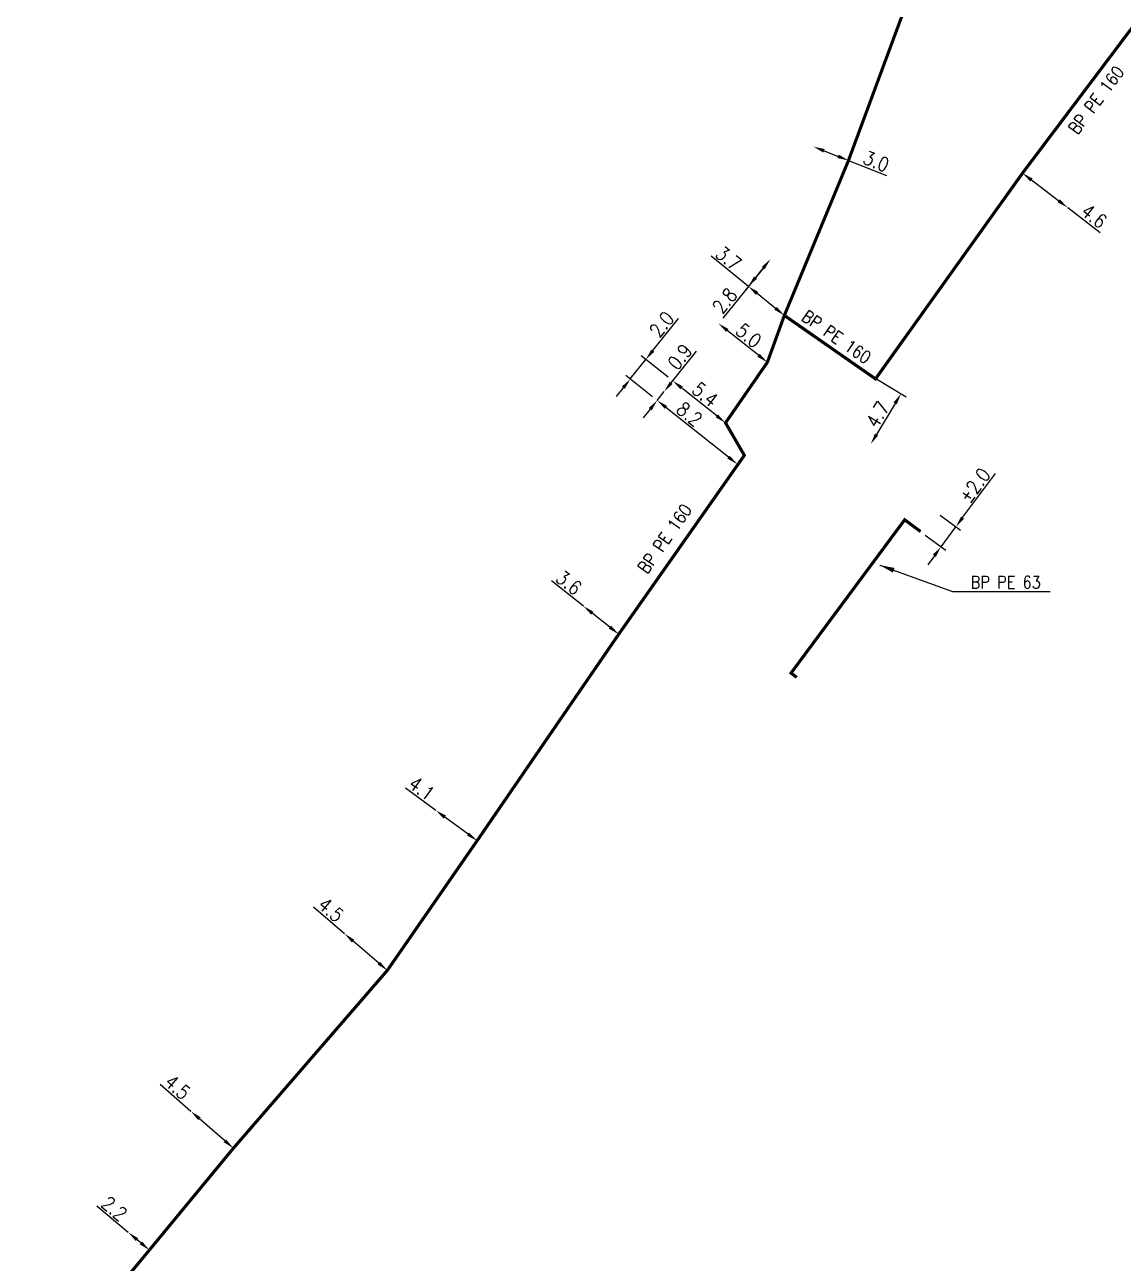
# Model space of a CAD drawing. Header units: millimetres. Extents: x 184998 to 186003, y 126995 to 128002.
# Drawn here: x 185549.5 to 185637.4, y 127590 to 127689.2 of the extents above; entities that cross this region are included whole.
import ezdxf
from ezdxf.enums import TextEntityAlignment as Align

# ---------------------------------------------------------------- set-up
doc = ezdxf.new("R2010")
doc.units = ezdxf.units.MM
doc.header["$PDMODE"] = 34
doc.linetypes.add('L_25_PE', pattern=[2000, 1000, 1000])
doc.linetypes.add('L_RAC_PE', pattern=[3.5, 2, -1.5])
doc.layers.get('DEFPOINTS').update_dxf_attribs({"linetype": 'CONTINUOUS'})
doc.layers.add('L_150', color=1, linetype='CONTINUOUS')
doc.layers.add('L_170', color=7, linetype='CONTINUOUS')
doc.styles.get("Standard").update_dxf_attribs({"font": 'romans.shx', "width": 0.85})
doc.dimstyles.get("Standard").update_dxf_attribs({"dimtxt": 1.5, "dimasz": 1.2, "dimexe": 0.625, "dimexo": 0.625, "dimgap": 0.25, "dimtad": 1, "dimdec": 1, "dimzin": 0, "dimdsep": 46, "dimtxsty": 'Standard', "dimcen": -0.5, "dimadec": 0, "dimazin": 0, "dimtfac": 1, "dimtdec": 1, "dimtmove": 0, "dimatfit": 3, "dimfxl": 0, "dimtolj": 1, "dimtzin": 0, "dimarcsym": 0})

# ---------------------------------------------------------------- blocks, each defined once
blk = doc.blocks.new('*D471')
at = {"layer": 'DEFPOINTS', "color": 0, "linetype": 'Continuous', "transparency": 16777216}
for p in [(185629.326, 127677.334), (185632.943, 127674.573), (185632.943, 127674.573)]:
    blk.add_point(p, dxfattribs=at)
at = {"layer": 'L_150', "color": 0, "linetype": 'Continuous', "lineweight": -2, "transparency": 16777216}
for p, q in [((185630.041, 127676.788), (185632.227, 127675.12)), ((185632.943, 127674.573), (185635.549, 127672.584))]:
    blk.add_line(p, q, dxfattribs=at)
at = {"layer": 'L_150', "color": 0, "linetype": 'Continuous', "transparency": 16777216}
for points in [[(185630.132, 127676.907), (185629.95, 127676.669), (185629.326, 127677.334)], [(185632.318, 127675.239), (185632.136, 127675), (185632.943, 127674.573)]]:
    blk.add_solid(points, dxfattribs=at)
at = {"layer": 'L_150', "color": 0, "linetype": 'Continuous', "transparency": 16777216, "insert": (185635.059, 127673.902), "char_height": 1.125, "attachment_point": 5, "rotation": 322.64944}
blk.add_mtext('\\A1;4.6', dxfattribs=at)
blk = doc.blocks.new('*D473')
at = {"layer": 'DEFPOINTS', "color": 0, "linetype": 'Continuous', "transparency": 16777216}
for p in [(185612.607, 127679.452), (185612.607, 127679.452), (185615.397, 127678.351)]:
    blk.add_point(p, dxfattribs=at)
at = {"layer": 'L_150', "color": 0, "linetype": 'Continuous', "lineweight": -2, "transparency": 16777216}
for p, q in [((185613.444, 127679.122), (185614.56, 127678.681)), ((185615.397, 127678.351), (185618.447, 127677.148))]:
    blk.add_line(p, q, dxfattribs=at)
at = {"layer": 'L_150', "color": 0, "linetype": 'Continuous', "transparency": 16777216}
for points in [[(185613.499, 127679.261), (185613.389, 127678.982), (185612.607, 127679.452)], [(185614.615, 127678.821), (185614.505, 127678.542), (185615.397, 127678.351)]]:
    blk.add_solid(points, dxfattribs=at)
at = {"layer": 'L_150', "color": 0, "linetype": 'Continuous', "transparency": 16777216, "insert": (185617.616, 127678.282), "char_height": 1.125, "attachment_point": 5, "rotation": 338.47005}
blk.add_mtext('\\A1;3.0', dxfattribs=at)
blk = doc.blocks.new('*D474')
at = {"layer": 'DEFPOINTS', "color": 0, "linetype": 'Continuous', "transparency": 16777216}
for p in [(185609.145, 127670.444), (185609.145, 127670.444), (185607.386, 127668.266)]:
    blk.add_point(p, dxfattribs=at)
at = {"layer": 'L_150', "color": 0, "linetype": 'Continuous', "lineweight": -2, "transparency": 16777216}
for p, q in [((185608.579, 127669.744), (185607.951, 127668.966)), ((185607.386, 127668.266), (185605.326, 127665.715))]:
    blk.add_line(p, q, dxfattribs=at)
at = {"layer": 'L_150', "color": 0, "linetype": 'Continuous', "transparency": 16777216}
for points in [[(185608.463, 127669.838), (185608.696, 127669.65), (185609.145, 127670.444)], [(185607.834, 127669.06), (185608.068, 127668.872), (185607.386, 127668.266)]]:
    blk.add_solid(points, dxfattribs=at)
at = {"layer": 'L_150', "color": 0, "linetype": 'Continuous', "transparency": 16777216, "insert": (185605.489, 127667.111), "char_height": 1.125, "attachment_point": 5, "rotation": 51.07704}
blk.add_mtext('\\A1;2.8', dxfattribs=at)
blk = doc.blocks.new('*D475')
at = {"layer": 'DEFPOINTS', "color": 0, "linetype": 'Continuous', "transparency": 16777216}
for p in [(185609.145, 127670.444), (185607.386, 127668.266), (185610.264, 127665.941)]:
    blk.add_point(p, dxfattribs=at)
at = {"layer": 'L_150', "color": 0, "linetype": 'Continuous', "lineweight": -2, "transparency": 16777216}
for p, q in [((185607.386, 127668.266), (185604.404, 127670.674)), ((185608.85, 127670.079), (185607.091, 127667.901)), ((185609.564, 127666.507), (185608.086, 127667.7)), ((185609.97, 127665.576), (185609.97, 127665.576))]:
    blk.add_line(p, q, dxfattribs=at)
at = {"layer": 'L_150', "color": 0, "linetype": 'Continuous', "transparency": 16777216}
for points in [[(185608.18, 127667.817), (185607.991, 127667.584), (185607.386, 127668.266)], [(185609.658, 127666.623), (185609.47, 127666.39), (185610.264, 127665.941)]]:
    blk.add_solid(points, dxfattribs=at)
at = {"layer": 'L_150', "color": 0, "linetype": 'Continuous', "transparency": 16777216, "insert": (185605.8, 127670.51), "char_height": 1.125, "attachment_point": 5, "rotation": 321.07704}
blk.add_mtext('\\A1;3.7', dxfattribs=at)
blk = doc.blocks.new('*D476')
at = {"layer": 'DEFPOINTS', "color": 0, "linetype": 'Continuous', "transparency": 16777216}
for p in [(185617.177, 127661.124), (185617.185, 127655.64), (185617.185, 127655.64)]:
    blk.add_point(p, dxfattribs=at)
at = {"layer": 'L_150', "color": 0, "linetype": 'Continuous', "lineweight": -2, "transparency": 16777216}
for p, q in [((185617.579, 127660.883), (185620.002, 127659.432)), ((185619.137, 127658.9), (185617.647, 127656.413))]:
    blk.add_line(p, q, dxfattribs=at)
at = {"layer": 'L_150', "color": 0, "linetype": 'Continuous', "transparency": 16777216}
for points in [[(185619.009, 127658.977), (185619.266, 127658.823), (185619.6, 127659.672)], [(185617.519, 127656.49), (185617.776, 127656.335), (185617.185, 127655.64)]]:
    blk.add_solid(points, dxfattribs=at)
at = {"layer": 'L_150', "color": 0, "linetype": 'Continuous', "transparency": 16777216, "insert": (185617.726, 127658.004), "char_height": 1.125, "attachment_point": 5, "rotation": 59.07713}
blk.add_mtext('\\A1;4.7', dxfattribs=at)
blk = doc.blocks.new('*D477')
at = {"layer": 'DEFPOINTS', "color": 0, "linetype": 'Continuous', "transparency": 16777216}
for p in [(185604.989, 127665.299), (185604.989, 127665.299), (185608.902, 127662.185)]:
    blk.add_point(p, dxfattribs=at)
at = {"layer": 'L_150', "color": 0, "linetype": 'Continuous', "lineweight": -2, "transparency": 16777216}
blk.add_line((185608.197, 127662.746), (185605.694, 127664.738), dxfattribs=at)
at = {"layer": 'L_150', "color": 0, "linetype": 'Continuous', "transparency": 16777216}
for points in [[(185605.787, 127664.856), (185605.6, 127664.621), (185604.989, 127665.299)], [(185608.291, 127662.863), (185608.104, 127662.628), (185608.902, 127662.185)]]:
    blk.add_solid(points, dxfattribs=at)
at = {"layer": 'L_150', "color": 0, "linetype": 'Continuous', "transparency": 16777216, "insert": (185607.413, 127664.329), "char_height": 1.125, "attachment_point": 5, "rotation": 321.48618}
blk.add_mtext('\\A1;5.0', dxfattribs=at)
blk = doc.blocks.new('*D478')
at = {"layer": 'DEFPOINTS', "color": 0, "linetype": 'Continuous', "transparency": 16777216}
for p in [(185600.645, 127659.84), (185600.085, 127659.136), (185600.085, 127659.136)]:
    blk.add_point(p, dxfattribs=at)
at = {"layer": 'L_150', "color": 0, "linetype": 'Continuous', "lineweight": -2, "transparency": 16777216}
for p, q in [((185601.206, 127660.544), (185603.219, 127663.074)), ((185600.085, 127659.136), (185600.645, 127659.84)), ((185599.524, 127658.431), (185598.964, 127657.727))]:
    blk.add_line(p, q, dxfattribs=at)
at = {"layer": 'L_150', "color": 0, "linetype": 'Continuous', "transparency": 16777216}
for points in [[(185601.088, 127660.637), (185601.323, 127660.451), (185600.645, 127659.84)], [(185599.407, 127658.525), (185599.642, 127658.338), (185600.085, 127659.136)]]:
    blk.add_solid(points, dxfattribs=at)
at = {"layer": 'L_150', "color": 0, "linetype": 'Continuous', "transparency": 16777216, "insert": (185601.906, 127662.628), "char_height": 1.125, "attachment_point": 5, "rotation": 51.48618}
blk.add_mtext('\\A1;0.9', dxfattribs=at)
blk = doc.blocks.new('*D479')
at = {"layer": 'DEFPOINTS', "color": 0, "linetype": 'Continuous', "transparency": 16777216}
for p in [(185600.085, 127659.136), (185600.085, 127659.136), (185607.061, 127654.734)]:
    blk.add_point(p, dxfattribs=at)
at = {"layer": 'L_150', "color": 0, "linetype": 'Continuous', "lineweight": -2, "transparency": 16777216}
for p, q in [((185605.797, 127654.59), (185600.789, 127658.575)), ((185606.769, 127654.367), (185606.209, 127653.663))]:
    blk.add_line(p, q, dxfattribs=at)
at = {"layer": 'L_150', "color": 0, "linetype": 'Continuous', "transparency": 16777216}
for points in [[(185600.882, 127658.693), (185600.696, 127658.458), (185600.085, 127659.136)], [(185605.89, 127654.707), (185605.703, 127654.472), (185606.501, 127654.029)]]:
    blk.add_solid(points, dxfattribs=at)
at = {"layer": 'L_150', "color": 0, "linetype": 'Continuous', "transparency": 16777216, "insert": (185602.664, 127658.041), "char_height": 1.125, "attachment_point": 5, "rotation": 321.48618}
blk.add_mtext('\\A1;8.2', dxfattribs=at)
blk = doc.blocks.new('*D480')
at = {"layer": 'DEFPOINTS', "color": 0, "linetype": 'Continuous', "transparency": 16777216}
for p in [(185597.931, 127660.85), (185601.33, 127660.701), (185600.085, 127659.136)]:
    blk.add_point(p, dxfattribs=at)
at = {"layer": 'L_150', "color": 0, "linetype": 'Continuous', "lineweight": -2, "transparency": 16777216}
for p, q in [((185599.737, 127663.119), (185601.778, 127665.684)), ((185600.963, 127660.992), (185598.809, 127662.707)), ((185597.931, 127660.85), (185599.176, 127662.415)), ((185599.718, 127659.427), (185597.564, 127661.142)), ((185597.37, 127660.146), (185596.81, 127659.441))]:
    blk.add_line(p, q, dxfattribs=at)
at = {"layer": 'L_150', "color": 0, "linetype": 'Continuous', "transparency": 16777216}
for points in [[(185599.619, 127663.212), (185599.854, 127663.026), (185599.176, 127662.415)], [(185597.253, 127660.239), (185597.488, 127660.052), (185597.931, 127660.85)]]:
    blk.add_solid(points, dxfattribs=at)
at = {"layer": 'L_150', "color": 0, "linetype": 'Continuous', "transparency": 16777216, "insert": (185600.451, 127665.221), "char_height": 1.125, "attachment_point": 5, "rotation": 51.48618}
blk.add_mtext('\\A1;2.0', dxfattribs=at)
blk = doc.blocks.new('*D481')
at = {"layer": 'DEFPOINTS', "color": 0, "linetype": 'Continuous', "transparency": 16777216}
for p in [(185601.33, 127660.701), (185601.33, 127660.701), (185605.555, 127657.338)]:
    blk.add_point(p, dxfattribs=at)
at = {"layer": 'L_150', "color": 0, "linetype": 'Continuous', "lineweight": -2, "transparency": 16777216}
blk.add_line((185604.851, 127657.898), (185602.034, 127660.14), dxfattribs=at)
at = {"layer": 'L_150', "color": 0, "linetype": 'Continuous', "transparency": 16777216}
for points in [[(185602.128, 127660.257), (185601.941, 127660.023), (185601.33, 127660.701)], [(185604.945, 127658.016), (185604.758, 127657.781), (185605.555, 127657.338)]]:
    blk.add_solid(points, dxfattribs=at)
at = {"layer": 'L_150', "color": 0, "linetype": 'Continuous', "transparency": 16777216, "insert": (185603.91, 127659.606), "char_height": 1.125, "attachment_point": 5, "rotation": 321.48618}
blk.add_mtext('\\A1;5.4', dxfattribs=at)
blk = doc.blocks.new('*D482')
at = {"layer": 'DEFPOINTS', "color": 0, "linetype": 'Continuous', "transparency": 16777216}
for p in [(185594.187, 127642.652), (185594.187, 127642.652), (185597.007, 127640.414)]:
    blk.add_point(p, dxfattribs=at)
at = {"layer": 'L_150', "color": 0, "linetype": 'Continuous', "lineweight": -2, "transparency": 16777216}
for p, q in [((185594.187, 127642.652), (185591.619, 127644.689)), ((185596.302, 127640.973), (185594.892, 127642.092))]:
    blk.add_line(p, q, dxfattribs=at)
at = {"layer": 'L_150', "color": 0, "linetype": 'Continuous', "transparency": 16777216}
for points in [[(185594.985, 127642.21), (185594.799, 127641.975), (185594.187, 127642.652)], [(185596.395, 127641.091), (185596.209, 127640.856), (185597.007, 127640.414)]]:
    blk.add_solid(points, dxfattribs=at)
at = {"layer": 'L_150', "color": 0, "linetype": 'Continuous', "transparency": 16777216, "insert": (185593.016, 127644.538), "char_height": 1.125, "attachment_point": 5, "rotation": 321.5684}
blk.add_mtext('\\A1;3.6', dxfattribs=at)
blk = doc.blocks.new('*D483')
at = {"layer": 'DEFPOINTS', "color": 0, "linetype": 'Continuous', "transparency": 16777216}
for p in [(185582.364, 127626.297), (185582.364, 127626.297), (185585.671, 127623.874)]:
    blk.add_point(p, dxfattribs=at)
at = {"layer": 'L_150', "color": 0, "linetype": 'Continuous', "lineweight": -2, "transparency": 16777216}
for p, q in [((185582.364, 127626.297), (185579.94, 127628.074)), ((185584.945, 127624.406), (185583.09, 127625.765))]:
    blk.add_line(p, q, dxfattribs=at)
at = {"layer": 'L_150', "color": 0, "linetype": 'Continuous', "transparency": 16777216}
for points in [[(185583.178, 127625.886), (185583.001, 127625.644), (185582.364, 127626.297)], [(185585.033, 127624.527), (185584.856, 127624.285), (185585.671, 127623.874)]]:
    blk.add_solid(points, dxfattribs=at)
at = {"layer": 'L_150', "color": 0, "linetype": 'Continuous', "transparency": 16777216, "insert": (185581.232, 127628.057), "char_height": 1.125, "attachment_point": 5, "rotation": 323.76193}
blk.add_mtext('\\A1;4.1', dxfattribs=at)
blk = doc.blocks.new('*D484')
at = {"layer": 'DEFPOINTS', "color": 0, "linetype": 'Continuous', "transparency": 16777216}
for p in [(185575.065, 127616.415), (185575.065, 127616.415), (185578.48, 127613.485)]:
    blk.add_point(p, dxfattribs=at)
at = {"layer": 'L_150', "color": 0, "linetype": 'Continuous', "lineweight": -2, "transparency": 16777216}
for p, q in [((185575.065, 127616.415), (185572.577, 127618.55)), ((185577.797, 127614.071), (185575.748, 127615.829))]:
    blk.add_line(p, q, dxfattribs=at)
at = {"layer": 'L_150', "color": 0, "linetype": 'Continuous', "transparency": 16777216}
for points in [[(185575.845, 127615.943), (185575.65, 127615.715), (185575.065, 127616.415)], [(185577.894, 127614.185), (185577.699, 127613.957), (185578.48, 127613.485)]]:
    blk.add_solid(points, dxfattribs=at)
at = {"layer": 'L_150', "color": 0, "linetype": 'Continuous', "transparency": 16777216, "insert": (185573.968, 127618.345), "char_height": 1.125, "attachment_point": 5, "rotation": 319.36564}
blk.add_mtext('\\A1;4.5', dxfattribs=at)
blk = doc.blocks.new('*D485')
at = {"layer": 'DEFPOINTS', "color": 0, "linetype": 'Continuous', "transparency": 16777216}
for p in [(185562.763, 127602.198), (185562.763, 127602.198), (185566.161, 127599.247)]:
    blk.add_point(p, dxfattribs=at)
at = {"layer": 'L_150', "color": 0, "linetype": 'Continuous', "lineweight": -2, "transparency": 16777216}
for p, q in [((185562.763, 127602.198), (185560.288, 127604.348)), ((185565.481, 127599.837), (185563.443, 127601.608))]:
    blk.add_line(p, q, dxfattribs=at)
at = {"layer": 'L_150', "color": 0, "linetype": 'Continuous', "transparency": 16777216}
for points in [[(185563.541, 127601.721), (185563.344, 127601.494), (185562.763, 127602.198)], [(185565.58, 127599.95), (185565.383, 127599.724), (185566.161, 127599.247)]]:
    blk.add_solid(points, dxfattribs=at)
at = {"layer": 'L_150', "color": 0, "linetype": 'Continuous', "transparency": 16777216, "insert": (185561.678, 127604.134), "char_height": 1.125, "attachment_point": 5, "rotation": 319.02472}
blk.add_mtext('\\A1;4.5', dxfattribs=at)
blk = doc.blocks.new('*D486')
at = {"layer": 'DEFPOINTS', "color": 0, "linetype": 'Continuous', "transparency": 16777216}
for p in [(185557.749, 127592.503), (185557.749, 127592.503), (185559.436, 127591.091)]:
    blk.add_point(p, dxfattribs=at)
at = {"layer": 'L_150', "color": 0, "linetype": 'Continuous', "lineweight": -2, "transparency": 16777216}
for p, q in [((185557.749, 127592.503), (185555.235, 127594.608)), ((185558.746, 127591.669), (185558.439, 127591.925))]:
    blk.add_line(p, q, dxfattribs=at)
at = {"layer": 'L_150', "color": 0, "linetype": 'Continuous', "transparency": 16777216}
for points in [[(185558.535, 127592.04), (185558.343, 127591.81), (185557.749, 127592.503)], [(185558.842, 127591.784), (185558.65, 127591.554), (185559.436, 127591.091)]]:
    blk.add_solid(points, dxfattribs=at)
at = {"layer": 'L_150', "color": 0, "linetype": 'Continuous', "transparency": 16777216, "insert": (185556.628, 127594.419), "char_height": 1.125, "attachment_point": 5, "rotation": 320.06492}
blk.add_mtext('\\A1;2.2', dxfattribs=at)
blk = doc.blocks.new('*D870')
at = {"layer": 'DEFPOINTS', "color": 0, "linetype": 'Continuous', "transparency": 16777216}
for p in [(185622.36, 127650.235), (185621.169, 127648.628), (185623.998, 127649.021)]:
    blk.add_point(p, dxfattribs=at)
at = {"layer": 'L_170', "color": 0, "linetype": 'Continuous', "lineweight": -2, "transparency": 16777216}
for p, q in [((185624.534, 127649.744), (185627.164, 127653.293)), ((185622.736, 127649.956), (185624.375, 127648.742)), ((185622.807, 127647.414), (185623.998, 127649.021)), ((185621.546, 127648.349), (185623.184, 127647.135)), ((185622.271, 127646.691), (185621.736, 127645.968))]:
    blk.add_line(p, q, dxfattribs=at)
at = {"layer": 'L_170', "color": 0, "linetype": 'Continuous', "transparency": 16777216}
for points in [[(185624.413, 127649.833), (185624.654, 127649.655), (185623.998, 127649.021)], [(185622.151, 127646.78), (185622.392, 127646.602), (185622.807, 127647.414)]]:
    blk.add_solid(points, dxfattribs=at)
at = {"layer": 'L_170', "color": 0, "linetype": 'Continuous', "transparency": 16777216, "insert": (185625.514, 127652.326), "char_height": 1.125, "attachment_point": 5, "rotation": 53.45877}
blk.add_mtext('\\A1;%%P2.0', dxfattribs=at)

msp = doc.modelspace()

# ---------------------------------------------------------------- linework, layer by layer
at = {"layer": 'L_150', "linetype": 'L_25_PE', "const_width": 0.25}
msp.add_lwpolyline([(185651.657, 127706.468), (185645.947, 127697.756), (185644.05, 127697.525), (185638.105, 127688.993), (185629.326, 127677.334), (185617.56, 127660.857), (185610.264, 127665.941)], dxfattribs=at)
at = {"layer": 'L_150', "linetype": 'L_25_PE', "ltscale": 0.5, "const_width": 0.25}
msp.add_lwpolyline([(185622.975, 127698.856), (185615.397, 127678.351), (185610.264, 127665.941), (185608.902, 127662.185), (185605.555, 127657.338), (185607.061, 127654.734), (185597.007, 127640.414), (185597.007, 127640.414), (185585.671, 127623.874), (185578.48, 127613.485), (185566.161, 127599.247), (185559.436, 127591.091), (185549.586, 127579.185)], dxfattribs=at)
at = {"layer": 'L_170', "linetype": 'L_RAC_PE', "const_width": 0.25, "flags": 128}
msp.add_lwpolyline([(185621.17, 127648.629), (185619.895, 127649.574), (185610.797, 127637.297), (185611.257, 127636.953)], dxfattribs=at)

# ---------------------------------------------------------------- texts
at = {"layer": 'L_150', "linetype": 'L_25_PE', "width": 0.85}
for rotation, p in [(53.02225, (185635.233, 127683.198)), (325.12938, (185614.437, 127664.229)), (54.92585, (185600.694, 127648.066))]:
    msp.add_text('BP PE 160', height=1, rotation=rotation, dxfattribs=at).set_placement(p, align=Align.MIDDLE)
at = {"layer": 'L_170', "linetype": 'Continuous', "insert": (185625.181, 127644.571), "char_height": 1, "attachment_point": 4}
msp.add_mtext('BP PE 63', dxfattribs=at)

# ---------------------------------------------------------------- dimensions: what is measured, and where the dimension line sits
at = {"layer": 'L_150', "linetype": 'Continuous'}
for base, p1, p2, angle, picture, middle in [((185612.607, 127679.452), (185615.397, 127678.351), (185612.607, 127679.452), 338.47005, '*D473', (185617.341, 127677.584)), ((185632.943, 127674.573), (185629.326, 127677.334), (185632.943, 127674.573), 142.64944, '*D471', (185634.604, 127673.306)), ((185607.386, 127668.266), (185610.264, 127665.941), (185609.145, 127670.444), 321.07704, '*D475', (185605.329, 127669.927)), ((185609.145, 127670.444), (185607.386, 127668.266), (185609.145, 127670.444), 231.07704, '*D474', (185606.073, 127666.64)), ((185597.931, 127660.85), (185601.33, 127660.701), (185600.085, 127659.136), 51.48618, '*D480', (185601.038, 127664.754)), ((185604.989, 127665.299), (185608.902, 127662.185), (185604.989, 127665.299), 321.48618, '*D477', (185606.946, 127663.742)), ((185600.085, 127659.136), (185600.645, 127659.84), (185600.085, 127659.136), 51.48618, '*D478', (185602.492, 127662.161)), ((185601.33, 127660.701), (185605.555, 127657.338), (185601.33, 127660.701), 321.48618, '*D481', (185603.443, 127659.019)), ((185617.185, 127655.64), (185617.177, 127661.124), (185617.185, 127655.64), 59.07713, '*D476', (185618.369, 127657.618)), ((185600.085, 127659.136), (185607.061, 127654.734), (185600.085, 127659.136), 321.48618, '*D479', (185602.197, 127657.454)), ((185594.187, 127642.652), (185597.007, 127640.414), (185594.187, 127642.652), 321.5684, '*D482', (185592.55, 127643.95)), ((185582.364, 127626.297), (185585.671, 127623.874), (185582.364, 127626.297), 323.76193, '*D483', (185580.789, 127627.452)), ((185575.065, 127616.415), (185578.48, 127613.485), (185575.065, 127616.415), 319.36564, '*D484', (185573.479, 127617.776)), ((185562.763, 127602.198), (185566.161, 127599.247), (185562.763, 127602.198), 319.02472, '*D485', (185561.186, 127603.568)), ((185557.749, 127592.503), (185559.436, 127591.091), (185557.749, 127592.503), 320.06492, '*D486', (185556.147, 127593.844))]:
    dim = msp.add_linear_dim(base=base, p1=p1, p2=p2, angle=angle, dimstyle='Standard', override={"dimscale": 0.75}, dxfattribs=at)
    dim.commit()
    dim.dimension.update_dxf_attribs({"geometry": picture, "text_midpoint": middle, "dimtype": 160})
at = {"layer": 'L_170', "linetype": 'Continuous'}
dim = msp.add_linear_dim(base=(185623.998, 127649.021), p1=(185621.169, 127648.628), p2=(185622.36, 127650.235), angle=233.45877, text='%%P<>', dimstyle='Standard', override={"dimscale": 0.75, "dimatfit": 0}, dxfattribs=at)
dim.commit()
dim.dimension.update_dxf_attribs({"geometry": '*D870', "text_midpoint": (185626.117, 127651.88), "dimtype": 160})

# ---------------------------------------------------------------- leaders
at = {"layer": 'L_170', "linetype": 'Continuous', "annotation_type": 0, "has_hookline": 1, "hookline_direction": 0, "text_width": 6.355}
msp.add_leader([(185617.894, 127645.942), (185623.731, 127643.821), (185624.931, 127643.821)], dimstyle='Standard', dxfattribs=at)

doc.saveas('drawing.dxf')
